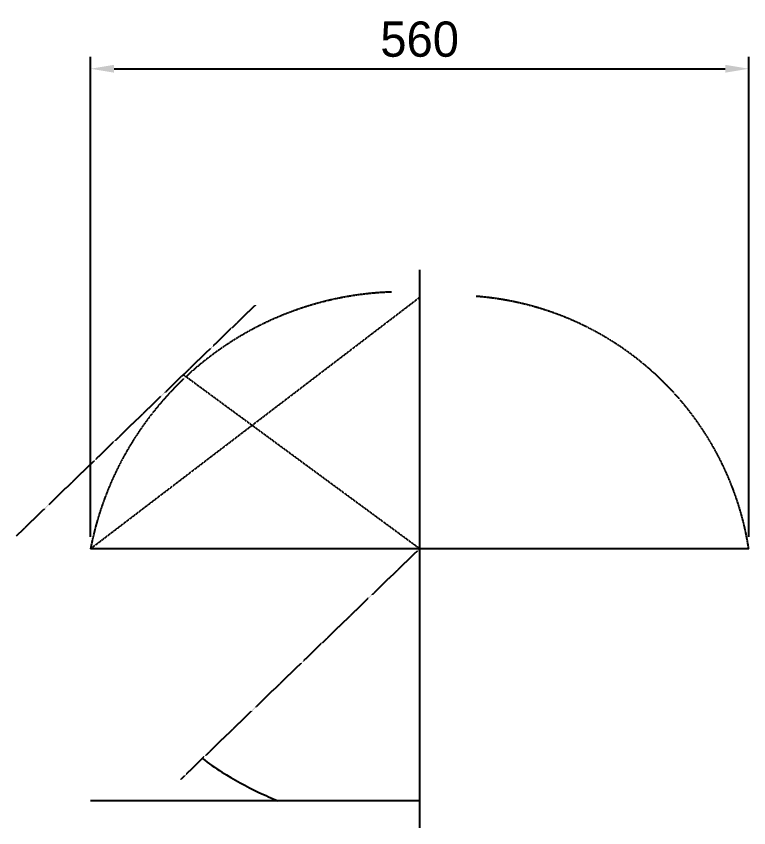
# Model space of a CAD drawing. Header units: millimetres. Extents: x 9033 to 25278, y 315 to 3859.
# Drawn here: x 19480 to 20103, y 2501 to 3192 of the extents above; entities that cross this region are included whole.
import ezdxf

# ---------------------------------------------------------------- set-up
doc = ezdxf.new("R2010")
doc.units = ezdxf.units.MM
doc.header["$LTSCALE"] = 0.1
doc.linetypes.add('AM_ISO02W050x2', pattern=[3.75, 3, -0.75])
doc.styles.add('h', font='', dxfattribs={"height": 30})
doc.styles.get('h').set_extended_font_data('Haansoft Batang')
doc.dimstyles.new('AM_ISO$0', dxfattribs={"dimscale": 10, "dimtxt": 3.5, "dimasz": 2, "dimexe": 1, "dimexo": 1, "dimgap": 1, "dimtad": 1, "dimdec": 0, "dimdsep": 46, "dimtxsty": 'h', "dimcen": 0.5, "dimclrd": 256, "dimclre": 256, "dimclrt": 2, "dimadec": 0, "dimazin": 2, "dimtp": 0.1, "dimtm": 0.1, "dimtfac": 0.71, "dimtdec": 0, "dimtmove": 0, "dimatfit": 3, "dimfxl": 0, "dimlwd": -1, "dimlwe": -1, "dimarcsym": 0})

# ---------------------------------------------------------------- blocks, each defined once
blk = doc.blocks.new('*D98')
at = {"linetype": 'AM_ISO02W050x2'}
for p, q in [((19542.94, 2748.97), (19542.94, 3157.49)), ((20102.94, 2748.97), (20102.94, 3157.49)), ((19562.94, 3147.49), (20082.94, 3147.49))]:
    blk.add_line(p, q, dxfattribs=at)
for points in [[(19562.94, 3150.83), (19562.94, 3144.16), (19542.94, 3147.49)], [(20082.94, 3150.83), (20082.94, 3144.16), (20102.94, 3147.49)]]:
    blk.add_solid(points, dxfattribs=at)
at = {"layer": 'Defpoints', "color": 0, "linetype": 'AM_ISO02W050x2'}
for p in [(20102.94, 3147.49), (19542.94, 2738.97), (20102.94, 2738.97)]:
    blk.add_point(p, dxfattribs=at)
at = {"color": 2, "linetype": 'AM_ISO02W050x2', "insert": (19822.94, 3172.49), "char_height": 30, "attachment_point": 5, "style": 'h'}
blk.add_mtext('560', dxfattribs=at)

msp = doc.modelspace()

# ---------------------------------------------------------------- linework, layer by layer
at = {"color": 7, "linetype": 'AM_ISO02W050x2'}
for p, q in [((19822.92, 2976.47), (19822.93, 2501.47)), ((19542.94, 2738.97), (19822.92, 2952.97)), ((19683.09, 2946.21), (19479.74, 2749.74)), ((19822.93, 2738.98), (19621.87, 2886.98)), ((20102.94, 2739), (19542.94, 2738.97)), ((19822.94, 2738.98), (19619.59, 2542.51)), ((19822.93, 2524.47), (19542.94, 2524.47))]:
    msp.add_line(p, q, dxfattribs=at)
for centre, radius, start, end in [((19807.93, 2687.64), 269.93, 91.90283, 169.0458), ((19851.18, 2699.75), 254.79, 8.8505, 85.5278)]:
    msp.add_arc(centre, radius, start, end, dxfattribs=at)
msp.add_open_spline([(19542.94, 2738.97), (19542.94, 2738.97), (19542.94, 2738.97), (19542.94, 2738.97)], degree=3)
msp.add_open_spline([(19638.07, 2560.37), (19643.46, 2556.36), (19649.02, 2552.54), (19664.78, 2542.52), (19675.31, 2536.73), (19691.54, 2529.05), (19696.96, 2526.68), (19702.46, 2524.47)], degree=3, knots=[0.833415, 0.833415, 0.833415, 0.833415, 0.9108683, 0.9108683, 1.0472487, 1.0472487, 1.1139329, 1.1139329, 1.1139329, 1.1139329])

# ---------------------------------------------------------------- dimensions: what is measured, and where the dimension line sits
dim = msp.add_linear_dim(base=(20102.94, 3147.49), p1=(19542.94, 2738.97), p2=(20102.94, 2738.97), dimstyle='AM_ISO$0', dxfattribs=at)
dim.commit()
dim.dimension.update_dxf_attribs({"geometry": '*D98', "text_midpoint": (19822.94, 3172.49)})

doc.saveas('drawing.dxf')
